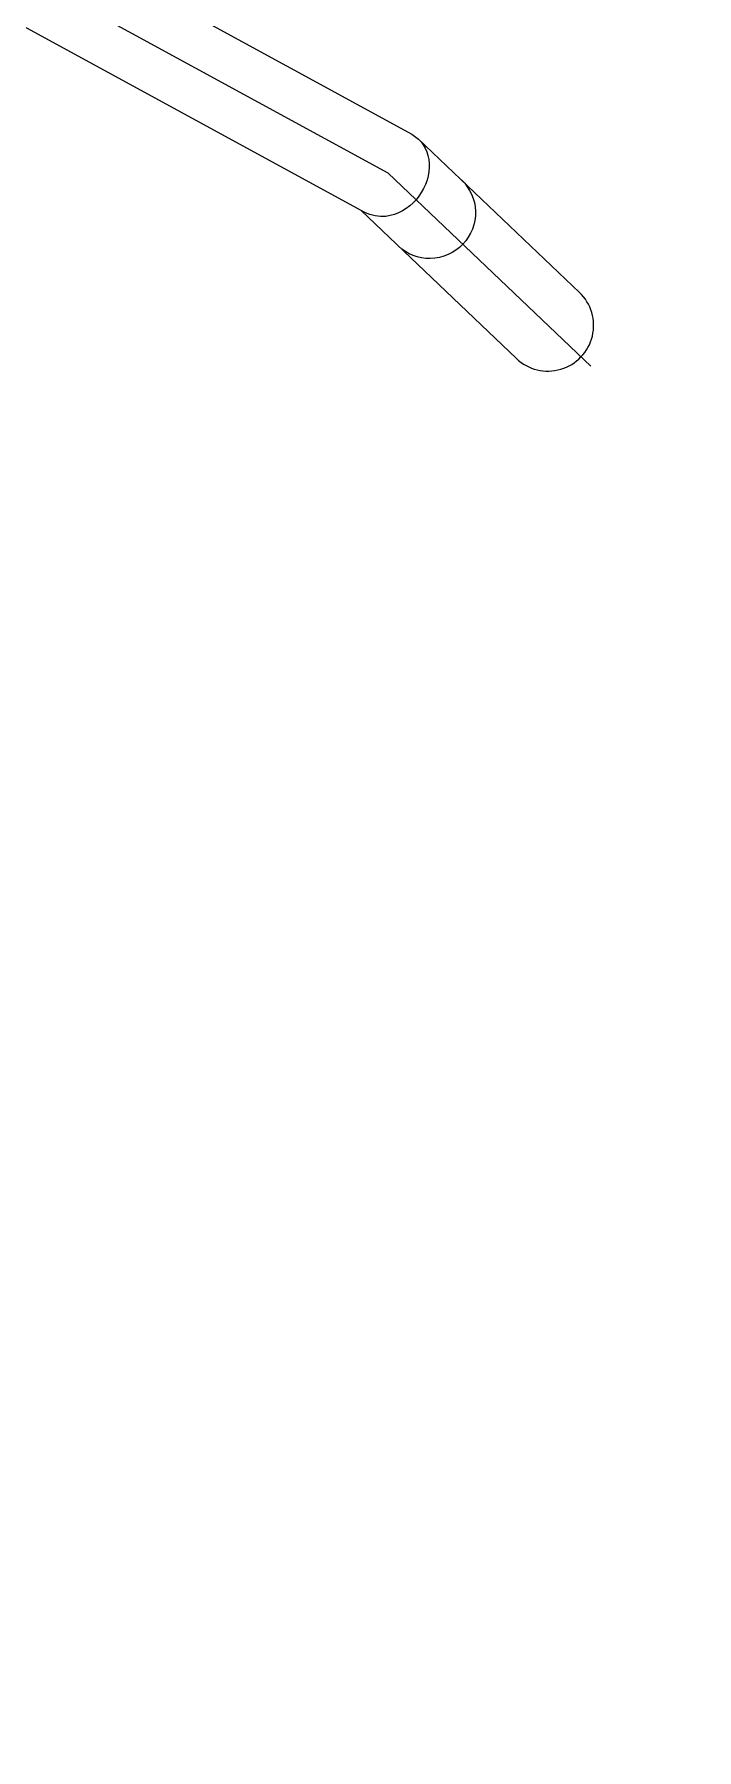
# Model space of a CAD drawing. Header units: millimetres. Extents: x 1145859089 to 1147511753, y -1047484727 to -1047247487.
# Drawn here: x 1146331446 to 1146331693, y -1047437259 to -1047436620 of the extents above; entities that cross this region are included whole.
import ezdxf
from ezdxf.xclip import XClip

# ---------------------------------------------------------------- set-up
doc = ezdxf.new("R2010")
doc.units = ezdxf.units.MM
doc.header["$LTSCALE"] = 100
doc.header["$MEASUREMENT"] = 0
doc.header["$XCLIPFRAME"] = 2
doc.linetypes.add('CENTERX2', pattern=[4, 2.5, -0.5, 0.5, -0.5])
doc.linetypes.add('단지배치도$0$CENTER', pattern=[31, 30, -0.5, 0, -0.5])
doc.layers.get('0').update_dxf_attribs({"linetype": 'CONTINUOUS'})
for name, color, linetype in [('L-지중매입', 3, 'CENTERX2'), ('XREF', 135, 'CONTINUOUS'), ('단지배치도$0$W240910', 135, 'CONTINUOUS')]:
    doc.layers.add(name, color=color, linetype=linetype)

# ---------------------------------------------------------------- blocks, each defined once
blk = doc.blocks.new('단지배치도$0$zw$9902')
at = {"layer": '단지배치도$0$W240910', "linetype": 'ByBlock', "ltscale": 20}
for p, q in [((62594.31, -65114.16), (62913.12, -65288.24)), ((62895.65, -65317.44), (62578, -65144)), ((62913.12, -65288.24), (62915.62, -65290.07)), ((62975.49, -65347.15), (62915.62, -65290.07)), ((62952.03, -65371.76), (62894.26, -65316.68))]:
    blk.add_line(p, q, dxfattribs=at)
at = {"layer": '단지배치도$0$W240910', "linetype": '단지배치도$0$CENTER'}
for p, q in [((62904.37, -65302.83), (62586.15, -65129.08)), ((62979.68, -65374.63), (62904.37, -65302.83))]:
    blk.add_line(p, q, dxfattribs=at)
at = {"layer": '단지배치도$0$W240910'}
for radius in [11431.38, 11931.38]:
    blk.add_arc((57394.29, -57699.4), radius, 251.62775, 321.418131, dxfattribs=at)
at = {"layer": '단지배치도$0$W240910', "linetype": 'ByBlock', "ltscale": 20}
blk.add_arc((62963.76, -65359.45), 17, 226.3647, 46.3647, dxfattribs=at)
for points, start_tangent, end_tangent in [([(62915.62, -65290.07), (62919.63, -65300.54)], (0.72972, -0.683746), (-0.016239, -0.999868)), ([(62919.63, -65300.54), (62914.7, -65312.68)], (-0.016239, -0.999868), (-0.661002, -0.750384)), ([(62931.71, -65305.41), (62936.84, -65316.95), (62932.1, -65329.27)], (0.723747, -0.690066), (-0.690066, -0.723747)), ([(62914.7, -65312.68), (62903.51, -65318.85), (62895.68, -65317.39)], (-0.661002, -0.750384), (-0.887144, 0.461492)), ([(62932.1, -65329.27), (62920.02, -65334.59), (62908.25, -65330.02)], (-0.690066, -0.723747), (-0.723747, 0.690066))]:
    blk.add_spline(points, degree=3, dxfattribs=dict(at, start_tangent=start_tangent, end_tangent=end_tangent))
blk = doc.blocks.new('단지배치도')
blk.add_blockref('단지배치도$0$zw$9902', (141034.19, 142437.16))

msp = doc.modelspace()

# ---------------------------------------------------------------- linework, layer by layer
at = {"layer": 'L-지중매입', "ltscale": 2}
msp.add_arc((1146292364.149594, -1047402174.186541, 0), 45716.750817, 303.4822833292, 333.0437788935, dxfattribs=at)

# ---------------------------------------------------------------- block references
at = {"layer": 'XREF'}
ref = msp.add_blockref('단지배치도', (1146127639.433662, -1047513806.462535), dxfattribs=at)
XClip(ref).set_block_clipping_path([(72982.4064819524, 34919.7593965302), (360382.4067475507, 255319.7593436702)])

doc.saveas('drawing.dxf')
